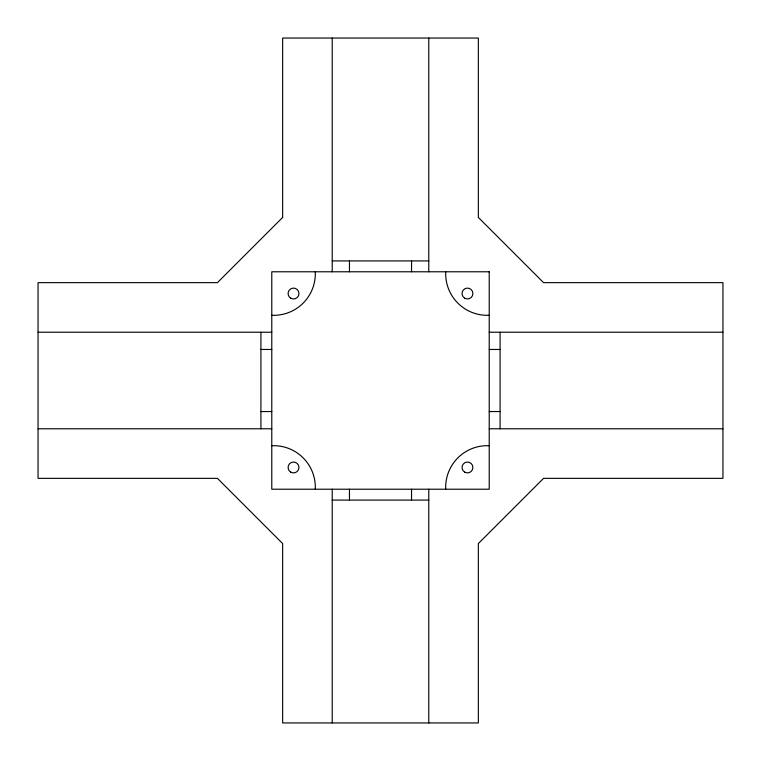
<?xml version="1.0" encoding="UTF-8"?>
<svg xmlns="http://www.w3.org/2000/svg" width="761" height="761" viewBox="0 0 761 761"><rect width="100%" height="100%" fill="white"/><g stroke="black" fill="none" stroke-linecap="round" stroke-linejoin="round"><path stroke-width="1.14" d="M332.224 260.918L428.776 260.918M38.05 332.224L271.782 332.224M489.218 332.224L722.95 332.224M260.918 349.461L271.782 349.461M489.218 349.461L500.082 349.461M260.918 411.539L271.782 411.539M489.218 411.539L500.082 411.539M38.05 428.776L271.782 428.776M489.218 428.776L722.95 428.776M332.224 500.082L428.776 500.082M500.082 332.224L500.082 428.776M428.776 38.05L428.776 271.782M428.776 489.218L428.776 722.95M411.539 260.918L411.539 271.782M411.539 489.218L411.539 500.082M349.461 260.918L349.461 271.782M349.461 489.218L349.461 500.082M332.224 38.05L332.224 271.782M332.224 489.218L332.224 722.95M260.918 332.224L260.918 428.776M271.782 445.727A41.579 41.579 0 0 1 315.273 489.218M445.727 489.218A41.579 41.579 0 0 1 489.218 445.727M315.273 271.782A41.579 41.579 0 0 1 271.782 315.273M489.218 315.273A41.579 41.579 0 0 1 445.727 271.782M282.654 217.427L217.427 282.654L38.05 282.654L38.05 478.346L217.427 478.346L282.654 543.573L282.654 722.95L478.346 722.95L478.346 543.573L543.573 478.346L722.95 478.346L722.95 282.654L543.573 282.654L478.346 217.427L478.346 38.05L282.654 38.05L282.654 217.427M489.218 271.782L271.782 271.782L271.782 489.218L489.218 489.218L489.218 271.782M290.807 472.181A5.432 5.432 0 0 0 298.968 467.473A5.432 5.432 0 0 0 290.807 462.764A5.432 5.432 0 0 0 290.807 472.181M464.752 472.181A5.432 5.432 0 0 0 472.904 467.473A5.432 5.432 0 0 0 464.752 462.764A5.432 5.432 0 0 0 464.752 472.181M290.807 298.236A5.432 5.432 0 0 0 298.968 293.527A5.432 5.432 0 0 0 290.807 288.819A5.432 5.432 0 0 0 290.807 298.236M464.752 298.236A5.432 5.432 0 0 0 472.904 293.527A5.432 5.432 0 0 0 464.752 288.819A5.432 5.432 0 0 0 464.752 298.236"/></g></svg>
